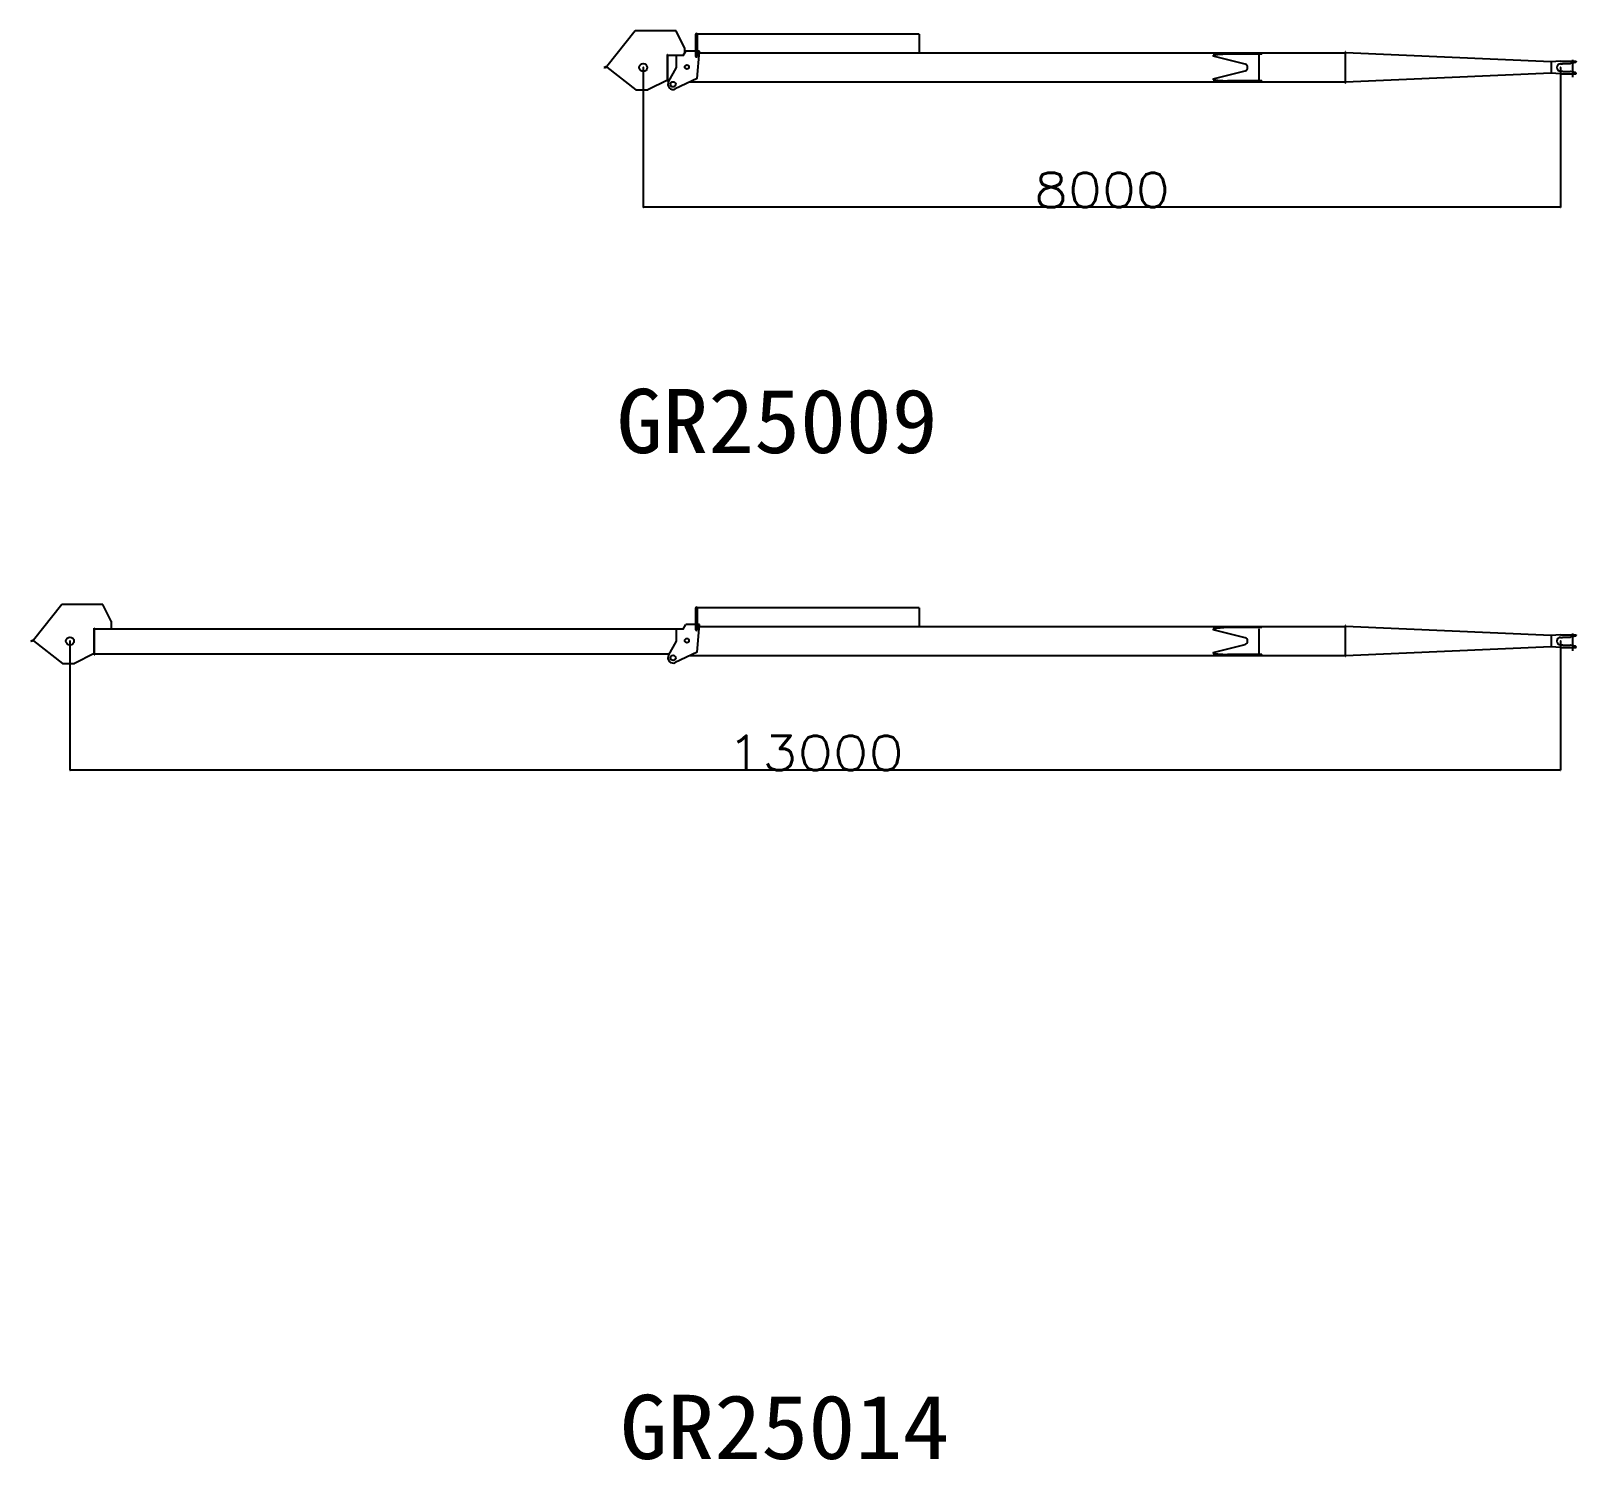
# Model space of a CAD drawing. Extents: x -31701 to 37626, y -27136 to 32271.
# Drawn here: x -31701 to -18225, y -13612 to -1154 of the extents above; entities that cross this region are included whole.
import ezdxf

# ---------------------------------------------------------------- set-up
doc = ezdxf.new("R2010")
doc.units = 0
doc.header["$PDMODE"] = 35
doc.layers.get('0').update_dxf_attribs({"linetype": 'CONTINUOUS'})
doc.layers.get('DEFPOINTS').update_dxf_attribs({"linetype": 'CONTINUOUS'})
doc.styles.add('MX_DIMTXSTY_3', font='txt.shx', dxfattribs={"width": 1.2, "bigfont": 'extfont.shx'})
doc.styles.add('MX_DIMTXSTY_4', font='txt.shx', dxfattribs={"width": 1.15, "bigfont": 'extfont.shx'})
doc.styles.add('MX_NOTE_STANDARD', font='txt.shx', dxfattribs={"bigfont": 'extfont.shx'})
doc.dimstyles.new('MXDIMSTYLE', dxfattribs={"dimtxt": 2.8, "dimasz": 2.5, "dimexe": 1, "dimexo": 0.5, "dimgap": 0.5, "dimtad": 1, "dimdsep": 46, "dimtxsty": 'MX_NOTE_STANDARD', "dimblk1": 'OPEN30', "dimblk2": 'OPEN30', "dimsah": 1, "dimcen": 2.5, "dimadec": 0, "dimazin": 0, "dimtfac": 1, "dimtmove": 0, "dimatfit": 3, "dimldrblk": 'OPEN30', "dimfxl": 1, "dimtzin": 0, "dimarcsym": 0})

# ---------------------------------------------------------------- blocks, each defined once
blk = doc.blocks.new('_OPEN30')
at = {"color": 0, "linetype": 'ByBlock', "lineweight": -2}
for p, q in [((-1, 0.267949), (0, 0)), ((0, 0), (-1, -0.267949)), ((0, 0), (-1, 0))]:
    blk.add_line(p, q, dxfattribs=at)
blk = doc.blocks.new('*D17')
at = {"color": 0, "linetype": 'Continuous', "lineweight": -2}
for p, q in [((-26360.108779, -1473.610601), (-26360.108779, -2692.019292)), ((-18360.108779, -1473.610234), (-18360.108779, -2692.019292)), ((-18362.878779, -2691.019292), (-26357.338779, -2691.019292))]:
    blk.add_line(p, q, dxfattribs=at)
at = {"layer": 'DEFPOINTS', "color": 0, "linetype": 'Continuous', "lineweight": 0}
for p in [(-26360.108779, -1473.110601), (-18360.108779, -1473.110234), (-26360.108779, -2691.019292)]:
    blk.add_point(p, dxfattribs=at)
at = {"color": 0, "linetype": 'Continuous', "lineweight": -2, "xscale": 2.77, "yscale": 2.77, "zscale": 2.77, "rotation": 180}
blk.add_blockref('_OPEN30', (-26360.108779, -2691.019292), dxfattribs=at)
at = {"color": 0, "linetype": 'Continuous', "lineweight": -2, "xscale": 2.77, "yscale": 2.77, "zscale": 2.77}
blk.add_blockref('_OPEN30', (-18360.108779, -2691.019292), dxfattribs=at)
at = {"color": 0, "linetype": 'Continuous', "insert": (-22360.108779, -2540.519292), "char_height": 300, "attachment_point": 5, "line_spacing_factor": 0.792857, "style": 'MX_DIMTXSTY_4'}
blk.add_mtext('\\A1;8000', dxfattribs=at)
blk = doc.blocks.new('*D16')
at = {"color": 0, "linetype": 'Continuous', "lineweight": -2}
for p, q in [((-31360.108741, -6473.610569), (-31360.108741, -7599.485203)), ((-18360.108741, -6473.610203), (-18360.108741, -7599.485203)), ((-18362.878741, -7598.485203), (-31357.338741, -7598.485203))]:
    blk.add_line(p, q, dxfattribs=at)
at = {"layer": 'DEFPOINTS', "color": 0, "linetype": 'Continuous', "lineweight": 0}
for p in [(-31360.108741, -6473.110569), (-18360.108741, -6473.110203), (-31360.108741, -7598.485203)]:
    blk.add_point(p, dxfattribs=at)
at = {"color": 0, "linetype": 'Continuous', "lineweight": -2, "xscale": 2.77, "yscale": 2.77, "zscale": 2.77, "rotation": 180}
blk.add_blockref('_OPEN30', (-31360.108741, -7598.485203), dxfattribs=at)
at = {"color": 0, "linetype": 'Continuous', "lineweight": -2, "xscale": 2.77, "yscale": 2.77, "zscale": 2.77}
blk.add_blockref('_OPEN30', (-18360.108741, -7598.485203), dxfattribs=at)
at = {"color": 0, "linetype": 'Continuous', "insert": (-24860.108741, -7447.985203), "char_height": 300, "attachment_point": 5, "line_spacing_factor": 0.792857, "style": 'MX_DIMTXSTY_3'}
blk.add_mtext('\\A1;13000', dxfattribs=at)

msp = doc.modelspace()

# ---------------------------------------------------------------- linework, layer by layer
at = {"color": 11, "linetype": 'Continuous'}
for p, q in [((-26432.05, -1154.11), (-26677.58, -1464.79)), ((-26072.62, -1154.11), (-26432.05, -1154.11)), ((-26001.11, -1300.19), (-26072.62, -1154.11)), ((-25905.61, -1184.61), (-25905.61, -1375.02)), ((-25889.61, -1182.61), (-25889.61, -1375.02)), ((-23954.61, -1182.61), (-25889.61, -1182.61)), ((-23954.61, -1182.61), (-23954.61, -1345.61)), ((-26012.38, -1369.62), (-25990.11, -1329.62)), ((-26001.11, -1300.19), (-26001.11, -1349.38)), ((-25905.61, -1329.62), (-25990.11, -1329.62)), ((-25890.11, -1569.61), (-25870.11, -1329.62)), ((-25870.11, -1329.62), (-25889.61, -1329.62)), ((-25871.44, -1345.61), (-20239.61, -1345.61)), ((-20965.39, -1355.61), (-20965.39, -1345.61)), ((-20235.11, -1337.61), (-20239.61, -1337.61)), ((-20239.61, -1337.61), (-20239.61, -1608.61)), ((-20235.11, -1608.61), (-20235.11, -1337.61)), ((-18441.11, -1423.78), (-20235.11, -1345.11)), ((-26677.58, -1464.79), (-26700.81, -1474.02)), ((-26700.81, -1474.02), (-26699.34, -1477.74)), ((-26679.42, -1469.82), (-26699.34, -1477.74)), ((-26679.42, -1469.82), (-26426.48, -1667.11)), ((-26150.11, -1360.61), (-26145.11, -1360.61)), ((-26150.11, -1593.61), (-26150.11, -1360.61)), ((-26145.11, -1593.61), (-26145.11, -1360.61)), ((-26145.11, -1366.11), (-26010.43, -1366.11)), ((-26139.42, -1597.71), (-26070.11, -1473.26)), ((-26070.11, -1473.26), (-26070.11, -1374.62)), ((-26012.38, -1369.62), (-26065.11, -1369.62)), ((-21264.61, -1355.61), (-21389.61, -1365.11)), ((-21389.61, -1365.11), (-21389.61, -1375.11)), ((-21112.37, -1444), (-21389.61, -1375.11)), ((-20965.39, -1355.61), (-21264.61, -1355.61)), ((-20990, -1581.61), (-20990, -1365.61)), ((-18360.11, -1418.11), (-18441.11, -1423.11)), ((-18441.11, -1423.11), (-18441.11, -1523.11)), ((-18360.11, -1418.11), (-18225.11, -1418.11)), ((-18360.11, -1440.41), (-18345.11, -1440.41)), ((-18340.11, -1439.11), (-18345.11, -1440.41)), ((-18340.11, -1439.11), (-18277.28, -1439.11)), ((-18231.39, -1429.49), (-18272.99, -1438.64)), ((-18255.11, -1407.38), (-18255.11, -1556.84)), ((-18225.11, -1418.11), (-18225.11, -1421.68)), ((-26150.11, -1582.58), (-26319.17, -1667.11)), ((-26150.11, -1593.61), (-26145.11, -1593.61)), ((-26145.11, -1584.11), (-26131.85, -1584.11)), ((-25890.11, -1569.61), (-26080.79, -1660.25)), ((-20239.61, -1601.61), (-25957.43, -1601.61)), ((-21389.61, -1571.11), (-21112.37, -1502.22)), ((-21389.61, -1571.11), (-21389.61, -1581.11)), ((-21389.61, -1581.11), (-21264.61, -1590.61)), ((-20965.39, -1590.61), (-21264.61, -1590.61)), ((-20965.39, -1590.61), (-20965.39, -1600.61)), ((-20235.11, -1608.61), (-20239.61, -1608.61)), ((-18441.11, -1522.44), (-20235.11, -1601.11)), ((-18360.11, -1528.11), (-18441.11, -1523.11)), ((-18360.11, -1505.81), (-18345.11, -1505.81)), ((-18360.11, -1528.11), (-18225.11, -1528.11)), ((-18340.11, -1507.11), (-18345.11, -1505.81)), ((-18340.11, -1507.11), (-18277.28, -1507.11)), ((-18231.39, -1516.73), (-18272.99, -1507.58)), ((-18225.11, -1528.11), (-18225.11, -1524.54)), ((-26426.48, -1667.11), (-26319.17, -1667.11)), ((-31432.05, -6154.11), (-31677.58, -6464.79)), ((-31072.62, -6154.11), (-31432.05, -6154.11)), ((-31001.11, -6300.19), (-31072.62, -6154.11)), ((-25905.61, -6184.61), (-25905.61, -6375.02)), ((-25889.61, -6182.61), (-25889.61, -6375.02)), ((-23954.61, -6182.61), (-25889.61, -6182.61)), ((-23954.61, -6182.61), (-23954.61, -6345.61)), ((-31001.11, -6300.19), (-31001.11, -6366.11)), ((-26012.38, -6369.62), (-25990.11, -6329.62)), ((-25905.61, -6329.62), (-25990.11, -6329.62)), ((-25890.11, -6569.61), (-25870.11, -6329.62)), ((-25870.11, -6329.62), (-25889.61, -6329.62)), ((-31677.58, -6464.79), (-31700.81, -6474.02)), ((-31150.11, -6593.61), (-31150.11, -6360.61)), ((-31150.11, -6360.61), (-31145.11, -6360.61)), ((-31145.11, -6593.61), (-31145.11, -6360.61)), ((-31145.11, -6366.11), (-26010.43, -6366.11)), ((-26070.11, -6473.26), (-26070.11, -6374.62)), ((-26012.38, -6369.62), (-26065.11, -6369.62)), ((-25871.44, -6345.61), (-20239.61, -6345.61)), ((-21264.61, -6355.61), (-21389.61, -6365.11)), ((-21389.61, -6365.11), (-21389.61, -6375.11)), ((-21112.37, -6444), (-21389.61, -6375.11)), ((-20965.39, -6355.61), (-21264.61, -6355.61)), ((-20990, -6581.61), (-20990, -6365.61)), ((-20965.39, -6355.61), (-20965.39, -6345.61)), ((-20239.61, -6337.61), (-20239.61, -6608.61)), ((-20235.11, -6337.61), (-20239.61, -6337.61)), ((-20235.11, -6608.61), (-20235.11, -6337.61)), ((-18441.11, -6423.78), (-20235.11, -6345.11)), ((-18360.11, -6418.11), (-18441.11, -6423.11)), ((-18441.11, -6423.11), (-18441.11, -6523.11)), ((-18360.11, -6418.11), (-18225.11, -6418.11)), ((-18360.11, -6440.41), (-18345.11, -6440.41)), ((-18340.11, -6439.11), (-18345.11, -6440.41)), ((-18340.11, -6439.11), (-18277.28, -6439.11)), ((-18231.39, -6429.49), (-18272.99, -6438.64)), ((-18255.11, -6407.38), (-18255.11, -6556.84)), ((-18225.11, -6418.11), (-18225.11, -6421.68)), ((-31700.81, -6474.02), (-31699.34, -6477.74)), ((-31679.42, -6469.82), (-31699.34, -6477.74)), ((-31679.42, -6469.82), (-31426.48, -6667.11)), ((-31150.11, -6582.58), (-31319.17, -6667.11)), ((-31150.11, -6593.61), (-31145.11, -6593.61)), ((-31145.11, -6584.11), (-26131.85, -6584.11)), ((-26139.42, -6597.71), (-26070.11, -6473.26)), ((-25890.11, -6569.61), (-26080.79, -6660.25)), ((-20239.61, -6601.61), (-25957.43, -6601.61)), ((-21389.61, -6571.11), (-21112.37, -6502.22)), ((-21389.61, -6571.11), (-21389.61, -6581.11)), ((-21389.61, -6581.11), (-21264.61, -6590.61)), ((-20965.39, -6590.61), (-21264.61, -6590.61)), ((-20965.39, -6590.61), (-20965.39, -6600.61)), ((-18441.11, -6522.44), (-20235.11, -6601.11)), ((-18360.11, -6528.11), (-18441.11, -6523.11)), ((-18360.11, -6505.81), (-18345.11, -6505.81)), ((-18360.11, -6528.11), (-18225.11, -6528.11)), ((-18340.11, -6507.11), (-18345.11, -6505.81)), ((-18340.11, -6507.11), (-18277.28, -6507.11)), ((-18231.39, -6516.73), (-18272.99, -6507.58)), ((-18225.11, -6528.11), (-18225.11, -6524.54)), ((-31426.48, -6667.11), (-31319.17, -6667.11)), ((-20235.11, -6608.61), (-20239.61, -6608.61))]:
    msp.add_line(p, q, dxfattribs=at)
for centre, radius in [((-26360.11, -1473.11), 35), ((-25980.11, -1468.61), 18.25), ((-26100.11, -1619.61), 22.5), ((-31360.11, -6473.11), 35), ((-25980.11, -6468.61), 18.25), ((-26100.11, -6619.61), 22.5)]:
    msp.add_circle(centre, radius, dxfattribs=at)
for centre, radius, start, end in [((-25897.61, -1184.61), 8, 0, 180), ((-26680.68, -1460.64), 5, 291.679504, 321.679503), ((-26065.11, -1374.62), 5, 90.000018, 180), ((-21119.61, -1473.11), 30, 283.953885, 76.046115), ((-18360.11, -1473.11), 32.7, 89.999997, 269.999996), ((-18277.28, -1419.11), 20, 270.000003, 282.407362), ((-18233.11, -1421.68), 8, 282.407362, 0.000005), ((-26100.11, -1619.61), 45, 150.074612, 295.42446), ((-18277.28, -1527.11), 20, 77.592638, 89.999997), ((-18233.11, -1524.54), 8, 359.999995, 77.592638), ((-25897.61, -6184.61), 8, 0, 180), ((-31680.68, -6460.64), 5, 291.679504, 321.679503), ((-26065.11, -6374.62), 5, 90.000018, 180), ((-21119.61, -6473.11), 30, 283.953885, 76.046115), ((-18360.11, -6473.11), 32.7, 89.999997, 269.999996), ((-18277.28, -6419.11), 20, 270.000003, 282.407362), ((-18233.11, -6421.68), 8, 282.407362, 0.000005), ((-26100.11, -6619.61), 45, 150.074612, 295.42446), ((-18277.28, -6527.11), 20, 77.592638, 89.999997), ((-18233.11, -6524.54), 8, 359.999995, 77.592638)]:
    msp.add_arc(centre, radius, start, end, dxfattribs=at)
for centre in [(-25897.61, -1375.02), (-25897.61, -6375.02)]:
    msp.add_ellipse(centre, major_axis=(-8, 0), ratio=0.707136, start_param=0, end_param=3.14159265, dxfattribs=at)
at = {"color": 20, "linetype": 'Continuous'}
for p in [(-26360.11, -1473.11), (-18360.11, -1473.11), (-31360.11, -6473.11), (-18360.11, -6473.11)]:
    msp.add_point(p, dxfattribs=at)

# ---------------------------------------------------------------- texts
at = {"color": 7, "linetype": 'Continuous', "char_height": 560, "attachment_point": 1, "line_spacing_factor": 0.6}
for s, insert in [('\\W1.050;\\A1;GR25009', (-26592.96, -4274.29)), ('\\W1.077;\\A1;GR25014', (-26562.32, -13043.03))]:
    msp.add_mtext(s, dxfattribs=dict(at, insert=insert))

# ---------------------------------------------------------------- dimensions: what is measured, and where the dimension line sits
at = {"color": 7, "linetype": 'Continuous'}
for base, p1, p2, override, picture, middle in [((-26360.11, -2691.02), (-18360.11, -1473.11), (-26360.11, -1473.11), {"dimtxt": 300, "dimasz": 2.77, "dimdec": 1, "dimtxsty": 'MX_DIMTXSTY_4', "dimtzin": 8}, '*D17', (-22360.11, -2691.02)), ((-31360.11, -7598.49), (-18360.11, -6473.11), (-31360.11, -6473.11), {"dimtxt": 300, "dimasz": 2.77, "dimdec": 1, "dimtxsty": 'MX_DIMTXSTY_3', "dimtzin": 8}, '*D16', (-24860.11, -7598.49))]:
    dim = msp.add_linear_dim(base=base, p1=p1, p2=p2, text='\\A1;<>', dimstyle='MXDIMSTYLE', override=override, dxfattribs=at)
    dim.commit()
    dim.dimension.update_dxf_attribs({"geometry": picture, "text_midpoint": middle, "dimtype": 160})

doc.saveas('drawing.dxf')
